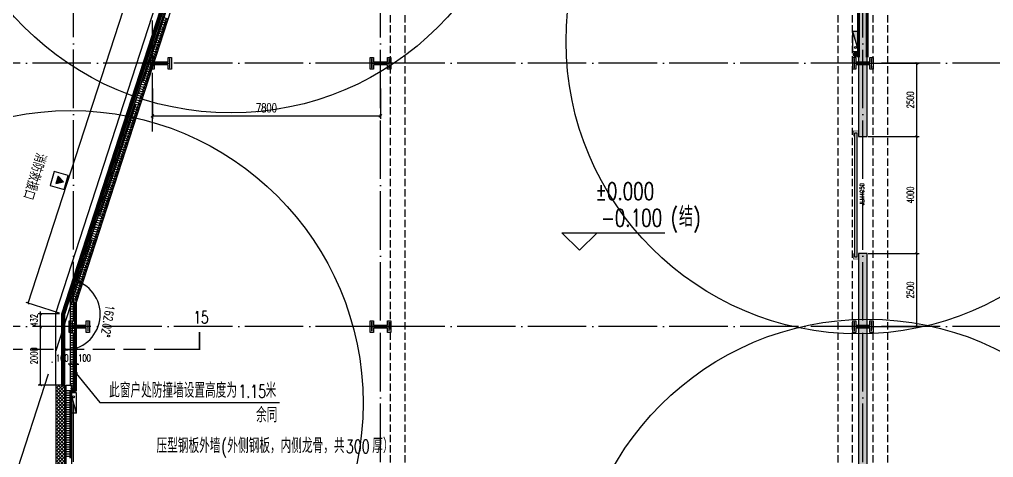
# Model space of a CAD drawing. Extents: x -1313754 to 847533, y 489853 to 941203.
# Drawn here: x -255799 to -222487, y 755344 to 770318 of the extents above; entities that cross this region are included whole.
import ezdxf

# ---------------------------------------------------------------- set-up
doc = ezdxf.new("R2010")
doc.units = 0
doc.header["$LTSCALE"] = 1000
doc.header["$MEASUREMENT"] = 0
for name, pattern in [('10平面$0$DASH', [0.35, 0.25, -0.1]), ('CENTER', [2, 1.25, -0.25, 0.25, -0.25]), ('DASH', [0.35, 0.25, -0.1]), ('DOTE', [2.42, 2, -0.2, 0.02, -0.2])]:
    doc.linetypes.add(name, pattern=pattern)
doc.layers.get('Defpoints').update_dxf_attribs({"color": 210})
for name, color, linetype in [('10平面$0$WINDOW', 4, 'Continuous'), ('10平面$0$WINDOW_TEXT', 7, 'Continuous'), ('99平面图例外参$0$A-HATCH-2', 251, 'Continuous'), ('A-AXIS-D', 1, 'Continuous'), ('A-AXIS-DOTE', 14, 'DOTE'), ('A-AXIS-DP', 126, 'Continuous'), ('A-HATCH-2', 251, 'Continuous'), ('A-LIN-V', 9, 'Continuous'), ('A-SFCE', 30, 'Continuous'), ('A-TEXT', 61, 'Continuous'), ('A-WINDOW', 140, 'Continuous'), ('AS-WALL', 40, 'Continuous'), ('AS-结构边线层', 200, 'Continuous'), ('DIM_SYMB', 3, 'Continuous'), ('PUB_HATCH', 8, 'Continuous'), ('PUB_TEXT', 7, 'Continuous'), ('RP-N2-01$0$$0$A-WIND-J', 1, 'Continuous'), ('RP-N2-01$0$A-WIND-J', 3, 'Continuous'), ('SB_ZF消火栓', 10, 'Continuous'), ('建-墙-幕', 4, 'Continuous'), ('建-标高', 3, 'Continuous')]:
    doc.layers.add(name, color=color, linetype=linetype)
doc.layers.add('A-加建区域', color=47, linetype='Continuous', plot=False)
for name, color, linetype, lineweight in [('LG-ZF消防', 1, 'Continuous', 60), ('S-col', 2, 'Continuous', 0), ('柱间支撑', 6, 'CENTER', 0)]:
    doc.layers.add(name, color=color, linetype=linetype, lineweight=lineweight)
doc.styles.add('10平面$0$_TCH_WINDOW', font='SIMPLEX', dxfattribs={"height": 3.5, "bigfont": 'GBCBIG'})
doc.styles.add('_TCH_DIM', font='SIMPLEX', dxfattribs={"bigfont": 'GBCBIG'})
doc.styles.add('_TCH_DIM_T3', font='SIMPLEX', dxfattribs={"width": 0.705882, "bigfont": 'GBCBIG'})
doc.styles.add('_TCH_LABEL', font='COMPLEX', dxfattribs={"bigfont": 'GBCBIG'})
doc.styles.add('A-STANDARD', font='SIMPLEX', dxfattribs={"bigfont": 'GBCBIG'})
doc.dimstyles.new('_TCH_ARCH&&100', dxfattribs={"dimtxt": 297.5, "dimasz": 100, "dimexe": 100, "dimexo": 100, "dimgap": 126.25, "dimtad": 1, "dimdec": 0, "dimzin": 0, "dimdsep": 46, "dimtxsty": '_TCH_DIM_T3', "dimblk": 'ARCHTICK', "dimcen": 0.09, "dimclrt": 7, "dimazin": 2, "dimtfac": 1, "dimtdec": 0, "dimtix": 1, "dimtmove": 2, "dimatfit": 3, "dimfxl": 0, "dimtolj": 1, "dimtzin": 0, "dimarcsym": 0})
doc.dimstyles.new('_TCH_ARCH&&80', dxfattribs={"dimtxt": 238, "dimasz": 80, "dimexe": 80, "dimexo": 80, "dimgap": 101, "dimtad": 1, "dimdec": 0, "dimzin": 0, "dimdsep": 46, "dimtxsty": '_TCH_DIM_T3', "dimblk": 'ARCHTICK', "dimcen": 0.09, "dimclrt": 7, "dimazin": 2, "dimtfac": 1, "dimtdec": 0, "dimtix": 1, "dimtmove": 2, "dimatfit": 3, "dimfxl": 0, "dimtolj": 1, "dimtzin": 0, "dimarcsym": 0})
pattern_1 = [(45, (25.49, 21.51), (-75.000002, 75.000002), [24, -82.06602]), (135, (192.46, 21.51), (-75.000002, -75.000002), [24, -82.06602])]

# ---------------------------------------------------------------- blocks, each defined once
blk = doc.blocks.new('_ArchTick')
at = {"color": 0, "linetype": 'ByBlock', "const_width": 0.4}
blk.add_lwpolyline([(-0.5, -0.5), (0.5, 0.5)], dxfattribs=at)
blk = doc.blocks.new('*D1482')
at = {"layer": 'A-AXIS-D', "color": 0, "lineweight": -2}
for p, q in [((-30518, -36860), (-30518, -37897)), ((-22718, -36860), (-22718, -37897)), ((-30518, -37797), (-22718, -37797))]:
    blk.add_line(p, q, dxfattribs=at)
at = {"layer": 'Defpoints', "color": 0}
for p in [(-30518, -36760), (-22718, -36760), (-22718, -37797)]:
    blk.add_point(p, dxfattribs=at)
at = {"layer": 'A-AXIS-D', "color": 0, "lineweight": -2, "xscale": 100, "yscale": 100, "zscale": 100, "rotation": 180}
blk.add_blockref('_ArchTick', (-30518, -37797), dxfattribs=at)
at = {"layer": 'A-AXIS-D', "color": 0, "lineweight": -2, "xscale": 100, "yscale": 100, "zscale": 100}
blk.add_blockref('_ArchTick', (-22718, -37797), dxfattribs=at)
at = {"layer": 'A-AXIS-D', "color": 7, "insert": (-26618, -37522), "char_height": 297.5, "attachment_point": 5, "style": '_TCH_DIM_T3'}
blk.add_mtext('\\A1;7800', dxfattribs=at)
blk = doc.blocks.new('*D1487')
at = {"layer": 'A-AXIS-D', "color": 0, "lineweight": -2}
blk.add_arc((-33518, -44584), 1218, 270, 72.0237, dxfattribs=at)
at = {"layer": 'Defpoints', "color": 0}
for p in [(-33142, -43426), (-33518, -44584), (-32533, -45300), (-33518, -45802)]:
    blk.add_point(p, dxfattribs=at)
at = {"layer": 'A-AXIS-D', "color": 0, "lineweight": -2, "xscale": 100, "yscale": 100, "zscale": 100}
for p, rotation in [((-33142, -43426), 162.023713418205), ((-33518, -45802), 179.9999999999997)]:
    blk.add_blockref('_ArchTick', p, dxfattribs=dict(at, rotation=rotation))
at = {"layer": 'A-AXIS-D', "color": 7, "insert": (-32044, -44817), "char_height": 297.5, "attachment_point": 5, "rotation": 261.0119, "style": '_TCH_DIM_T3'}
blk.add_mtext('\\A1;162.02°', dxfattribs=at)
blk = doc.blocks.new('43243')
at = {"layer": 'AS-结构边线层'}
blk.add_lwpolyline([(-230898, 832220), (-254254, 760236), (-254254, 741420), (-248304, 741420), (-248304, 741670), (-246204, 741670), (-246204, 741420), (-231804, 741420), (-231804, 741670), (-229704, 741670), (-229704, 741420), (-228964, 741420), (-228964, 741250), (-222244, 741250)], dxfattribs=at)
blk = doc.blocks.new('_FZH')
at = {"layer": 'A-HATCH-2'}
blk.add_lwpolyline([(-0.437, -0.25), (-0.437, 0.25), (-0.297, 0.25), (-0.297, 0.067), (0.298, 0.067), (0.298, 0.25), (0.438, 0.25), (0.438, -0.25), (0.298, -0.25), (0.298, -0.068), (-0.297, -0.068), (-0.297, -0.25)], close=True, dxfattribs=at)
at = {"layer": 'S-col'}
blk.add_lwpolyline([(-0.375, -0.188), (-0.375, 0.187), (-0.36, 0.187), (-0.36, 0.005), (0.36, 0.005), (0.36, 0.187), (0.375, 0.187), (0.375, -0.188), (0.36, -0.188), (0.36, -0.005), (-0.36, -0.005), (-0.36, -0.188)], close=True, dxfattribs=at)
blk = doc.blocks.new('w4234324')
at = {"xscale": 800.0000000000005, "yscale": 800.0000000000005, "zscale": 800.0000000000005}
for p in [(-250954, 768820), (-243454, 768820), (-226954, 768820), (-253754, 759820), (-243454, 759820), (-226954, 759820)]:
    blk.add_blockref('_FZH', p, dxfattribs=at)
blk = doc.blocks.new('3243243')
at = {"layer": 'A-HATCH-2', "linetype": 'DASH'}
for p, q in [((-226604.2, 741520), (-226604.2, 832220)), ((-226104.2, 741520), (-226104.2, 832220)), ((-243104.2, 741520), (-243104.2, 786820)), ((-242604.2, 741520), (-242604.2, 786820)), ((-227804.2, 741520), (-227804.2, 786460)), ((-227304.2, 741520), (-227304.2, 786460))]:
    blk.add_line(p, q, dxfattribs=at)
blk = doc.blocks.new('RP-N2-01$0$$0$xfjy')
at = {"layer": 'RP-N2-01$0$$0$A-WIND-J'}
h = blk.add_hatch(color=256, dxfattribs=at)
h.dxf.hatch_style = 1
h.paths.add_polyline_path([(1141876, -26214), (1142135, -26214), (1142005, -25989)])
at = {"layer": 'RP-N2-01$0$$0$A-WIND-J', "const_width": 25}
blk.add_lwpolyline([(1141755, -25889), (1141755, -26389), (1142255, -26389), (1142255, -25889)], close=True, dxfattribs=at)
at = {"layer": 'RP-N2-01$0$$0$A-WIND-J'}
for points in [[(1141755, -26389), (1142255, -26389), (1142255, -25889), (1141755, -25889)], [(1141876, -26214), (1142135, -26214), (1142005, -25989)]]:
    blk.add_lwpolyline(points, close=True, dxfattribs=at)
blk = doc.blocks.new('RP-N2-01$0$xfjy')
at = {"layer": 'RP-N2-01$0$$0$A-WIND-J'}
blk.add_blockref('RP-N2-01$0$$0$xfjy', (0, 0), dxfattribs=at)
blk = doc.blocks.new('1232')
at = {"layer": 'RP-N2-01$0$A-WIND-J', "rotation": 253.2410415830264}
blk.add_blockref('RP-N2-01$0$xfjy', (99880, 1850776, 0), dxfattribs=at)
at = {"layer": 'A-TEXT', "style": '_TCH_DIM'}
blk.add_text('消防救援口', height=384.1, rotation=253.241, dxfattribs=at).set_placement((-255226, 765791, 0))
blk = doc.blocks.new('23124232432')
at = {"layer": '柱间支撑', "const_width": 100}
for points in [[(-227104, 777620), (-227104, 769020)], [(-226804, 777620), (-226804, 769020)]]:
    blk.add_lwpolyline(points, dxfattribs=at)
blk = doc.blocks.new('3333')
at = {"layer": 'A-SFCE', "const_width": 20}
blk.add_lwpolyline([(-227064, 766320), (-227064, 766510), (-227244, 766510), (-227244, 766320)], dxfattribs=at)
blk = doc.blocks.new('99平面图例外参$0$$LinePat$填挖边坡')
at = {"color": 0}
for p, q in [((0, 0), (0, -1500)), ((300, 0), (300, -600))]:
    blk.add_line(p, q, dxfattribs=at)
at = {"layer": 'Defpoints', "color": 0}
blk.add_point((600, 0), dxfattribs=at)
blk = doc.blocks.new('34242343243')
at = {"layer": 'A-LIN-V'}
for p, q in [((-254054, 760690), (-245625, 786670)), ((-253854, 760659), (-245414, 786670)), ((-254054, 757820), (-254054, 760690)), ((-253854, 757620), (-253854, 760659)), ((-254204, 741816), (-254204, 757820)), ((-254204, 757820), (-254004, 757820)), ((-254004, 741816), (-254004, 757820)), ((-254004, 757620), (-253854, 757620))]:
    blk.add_line(p, q, dxfattribs=at)
at = {"layer": '99平面图例外参$0$A-HATCH-2', "color": 203, "yscale": 0.1333333333333333, "zscale": 0.1333333333333333}
for p, xscale, rotation in [((-250765, 770179), 0.1334514799811418, 252.0237134181383), ((-250741, 770255), 0.1334514799811418, 252.0237134181383), ((-250716, 770331), 0.1334514799811418, 252.0237134181383), ((-250889, 769798), 0.1334514799811418, 252.0237134181383), ((-250864, 769874), 0.1334514799811418, 252.0237134181383), ((-250839, 769950), 0.1334514799811418, 252.0237134181383), ((-250815, 770027), 0.1334514799811418, 252.0237134181383), ((-250790, 770103), 0.1334514799811418, 252.0237134181383), ((-250988, 769493), 0.1334514799811418, 252.0237134181383), ((-250963, 769570), 0.1334514799811418, 252.0237134181383), ((-250938, 769646), 0.1334514799811418, 252.0237134181383), ((-250913, 769722), 0.1334514799811418, 252.0237134181383), ((-251111, 769113), 0.1334514799811418, 252.0237134181383), ((-251086, 769189), 0.1334514799811418, 252.0237134181383), ((-251062, 769265), 0.1334514799811418, 252.0237134181383), ((-251037, 769341), 0.1334514799811418, 252.0237134181383), ((-251012, 769417), 0.1334514799811418, 252.0237134181383), ((-251210, 768808), 0.1334514799811418, 252.0237134181383), ((-251185, 768884), 0.1334514799811418, 252.0237134181383), ((-251161, 768960), 0.1334514799811418, 252.0237134181383), ((-251136, 769036), 0.1334514799811418, 252.0237134181383), ((-251309, 768503), 0.1334514799811418, 252.0237134181383), ((-251284, 768579), 0.1334514799811418, 252.0237134181383), ((-251259, 768656), 0.1334514799811418, 252.0237134181383), ((-251235, 768732), 0.1334514799811418, 252.0237134181383), ((-251432, 768122), 0.1334514799811418, 252.0237134181383), ((-251408, 768199), 0.1334514799811418, 252.0237134181383), ((-251383, 768275), 0.1334514799811418, 252.0237134181383), ((-251358, 768351), 0.1334514799811418, 252.0237134181383), ((-251334, 768427), 0.1334514799811418, 252.0237134181383), ((-251531, 767818), 0.1334514799811418, 252.0237134181383), ((-251507, 767894), 0.1334514799811418, 252.0237134181383), ((-251482, 767970), 0.1334514799811418, 252.0237134181383), ((-251457, 768046), 0.1334514799811418, 252.0237134181383), ((-251630, 767513), 0.1334514799811418, 252.0237134181383), ((-251605, 767589), 0.1334514799811418, 252.0237134181383), ((-251581, 767665), 0.1334514799811418, 252.0237134181383), ((-251556, 767742), 0.1334514799811418, 252.0237134181383), ((-251754, 767132), 0.1334514799811418, 252.0237134181383), ((-251729, 767209), 0.1334514799811418, 252.0237134181383), ((-251704, 767285), 0.1334514799811418, 252.0237134181383), ((-251680, 767361), 0.1334514799811418, 252.0237134181383), ((-251655, 767437), 0.1334514799811418, 252.0237134181383), ((-251853, 766828), 0.1334514799811418, 252.0237134181383), ((-251828, 766904), 0.1334514799811418, 252.0237134181383), ((-251803, 766980), 0.1334514799811418, 252.0237134181383), ((-251778, 767056), 0.1334514799811418, 252.0237134181383), ((-251976, 766447), 0.1334514799811418, 252.0237134181383), ((-251951, 766523), 0.1334514799811418, 252.0237134181383), ((-251927, 766599), 0.1334514799811418, 252.0237134181383), ((-251902, 766675), 0.1334514799811418, 252.0237134181383), ((-251877, 766752), 0.1334514799811418, 252.0237134181383), ((-252075, 766142), 0.1334514799811418, 252.0237134181383), ((-252050, 766218), 0.1334514799811418, 252.0237134181383), ((-252026, 766295), 0.1334514799811418, 252.0237134181383), ((-252001, 766371), 0.1334514799811418, 252.0237134181383), ((-252174, 765838), 0.1334514799811418, 252.0237134181383), ((-252149, 765914), 0.1334514799811418, 252.0237134181383), ((-252124, 765990), 0.1334514799811418, 252.0237134181383), ((-252100, 766066), 0.1334514799811418, 252.0237134181383), ((-252297, 765457), 0.1334514799811418, 252.0237134181383), ((-252273, 765533), 0.1334514799811418, 252.0237134181383), ((-252248, 765609), 0.1334514799811418, 252.0237134181383), ((-252223, 765685), 0.1334514799811418, 252.0237134181383), ((-252198, 765761), 0.1334514799811418, 252.0237134181383), ((-252396, 765152), 0.1334514799811418, 252.0237134181383), ((-252371, 765228), 0.1334514799811418, 252.0237134181383), ((-252347, 765304), 0.1334514799811418, 252.0237134181383), ((-252322, 765381), 0.1334514799811418, 252.0237134181383), ((-252495, 764847), 0.1334514799811418, 252.0237134181383), ((-252470, 764924), 0.1334514799811418, 252.0237134181383), ((-252446, 765000), 0.1334514799811418, 252.0237134181383), ((-252421, 765076), 0.1334514799811418, 252.0237134181383), ((-252619, 764467), 0.1334514799811418, 252.0237134181383), ((-252594, 764543), 0.1334514799811418, 252.0237134181383), ((-252569, 764619), 0.1334514799811418, 252.0237134181383), ((-252544, 764695), 0.1334514799811418, 252.0237134181383), ((-252520, 764771), 0.1334514799811418, 252.0237134181383), ((-252717, 764162), 0.1334514799811418, 252.0237134181383), ((-252693, 764238), 0.1334514799811418, 252.0237134181383), ((-252668, 764314), 0.1334514799811418, 252.0237134181383), ((-252643, 764391), 0.1334514799811418, 252.0237134181383), ((-252816, 763857), 0.1334514799811418, 252.0237134181383), ((-252792, 763934), 0.1334514799811418, 252.0237134181383), ((-252767, 764010), 0.1334514799811418, 252.0237134181383), ((-252742, 764086), 0.1334514799811418, 252.0237134181383), ((-252940, 763477), 0.1334514799811418, 252.0237134181383), ((-252915, 763553), 0.1334514799811418, 252.0237134181383), ((-252890, 763629), 0.1334514799811418, 252.0237134181383), ((-252866, 763705), 0.1334514799811418, 252.0237134181383), ((-252841, 763781), 0.1334514799811418, 252.0237134181383), ((-253039, 763172), 0.1334514799811418, 252.0237134181383), ((-253014, 763248), 0.1334514799811418, 252.0237134181383), ((-252989, 763324), 0.1334514799811418, 252.0237134181383), ((-252965, 763400), 0.1334514799811418, 252.0237134181383), ((-253162, 762791), 0.1334514799811418, 252.0237134181383), ((-253138, 762867), 0.1334514799811418, 252.0237134181383), ((-253113, 762943), 0.1334514799811418, 252.0237134181383), ((-253088, 763020), 0.1334514799811418, 252.0237134181383), ((-253063, 763096), 0.1334514799811418, 252.0237134181383), ((-253261, 762486), 0.1334514799811418, 252.0237134181383), ((-253236, 762563), 0.1334514799811418, 252.0237134181383), ((-253212, 762639), 0.1334514799811418, 252.0237134181383), ((-253187, 762715), 0.1334514799811418, 252.0237134181383), ((-253360, 762182), 0.1334514799811418, 252.0237134181383), ((-253335, 762258), 0.1334514799811418, 252.0237134181383), ((-253311, 762334), 0.1334514799811418, 252.0237134181383), ((-253286, 762410), 0.1334514799811418, 252.0237134181383), ((-253484, 761801), 0.1334514799811418, 252.0237134181383), ((-253459, 761877), 0.1334514799811418, 252.0237134181383), ((-253434, 761953), 0.1334514799811418, 252.0237134181383), ((-253409, 762029), 0.1334514799811418, 252.0237134181383), ((-253385, 762106), 0.1334514799811418, 252.0237134181383), ((-253582, 761496), 0.1334514799811418, 252.0237134181383), ((-253558, 761573), 0.1334514799811418, 252.0237134181383), ((-253533, 761649), 0.1334514799811418, 252.0237134181383), ((-253508, 761725), 0.1334514799811418, 252.0237134181383), ((-253681, 761192), 0.1334514799811418, 252.0237134181383), ((-253656, 761268), 0.1334514799811418, 252.0237134181383), ((-253632, 761344), 0.1334514799811418, 252.0237134181383), ((-253607, 761420), 0.1334514799811418, 252.0237134181383), ((-253805, 760811), 0.1334514799811418, 252.0237134181383), ((-253780, 760887), 0.1334514799811418, 252.0237134181383), ((-253755, 760963), 0.1334514799811418, 252.0237134181383), ((-253731, 761039), 0.1334514799811418, 252.0237134181383), ((-253706, 761116), 0.1334514799811418, 252.0237134181383), ((-253854, 760659), 0.1368728672114918, 270.00000000081), ((-253854, 760576), 0.1368728672114918, 270.00000000081), ((-253829, 760735), 0.1334514799811418, 252.0237134181383), ((-253854, 760494), 0.1368728672114918, 270.00000000081), ((-253854, 760412), 0.1368728672114918, 270.00000000081), ((-253854, 760330), 0.1368728672114918, 270.00000000081), ((-253854, 760248), 0.1368728672114918, 270.00000000081), ((-253854, 760166), 0.1368728672114918, 270.00000000081), ((-253854, 760084), 0.1368728672114918, 270.00000000081), ((-253854, 760002), 0.1368728672114918, 270.00000000081), ((-253854, 759919), 0.1368728672114918, 270.00000000081), ((-253854, 759837), 0.1368728672114918, 270.00000000081), ((-253854, 759755), 0.1368728672114918, 270.00000000081), ((-253854, 759673), 0.1368728672114918, 270.00000000081), ((-253854, 759591), 0.1368728672114918, 270.00000000081), ((-253854, 759509), 0.1368728672114918, 270.00000000081), ((-253854, 759427), 0.1368728672114918, 270.00000000081), ((-253854, 759345), 0.1368728672114918, 270.00000000081), ((-253854, 759262), 0.1368728672114918, 270.00000000081), ((-253854, 759180), 0.1368728672114918, 270.00000000081), ((-253854, 759098), 0.1368728672114918, 270.00000000081), ((-253854, 759016), 0.1368728672114918, 270.00000000081), ((-253854, 758934), 0.1368728672114918, 270.00000000081), ((-253854, 758852), 0.1368728672114918, 270.00000000081), ((-253854, 758770), 0.1368728672114918, 270.00000000081), ((-253854, 758688), 0.1368728672114918, 270.00000000081), ((-253854, 758605), 0.1368728672114918, 270.00000000081), ((-253854, 758523), 0.1368728672114918, 270.00000000081), ((-253854, 758441), 0.1368728672114918, 270.00000000081), ((-253854, 758359), 0.1368728672114918, 270.00000000081), ((-253854, 758277), 0.1368728672114918, 270.00000000081), ((-253854, 758195), 0.1368728672114918, 270.00000000081), ((-253854, 758113), 0.1368728672114918, 270.00000000081), ((-253854, 758031), 0.1368728672114918, 270.00000000081), ((-253854, 757948), 0.1368728672114918, 270.00000000081), ((-253854, 757866), 0.1368728672114918, 270.00000000081), ((-254004, 757620), 0.1337055837563777, 270.0000000008099), ((-254004, 757540), 0.1337055837563777, 270.0000000008099), ((-253854, 757784), 0.1368728672114918, 270.00000000081), ((-253854, 757702), 0.1368728672114918, 270.00000000081), ((-254004, 757460), 0.1337055837563777, 270.0000000008099), ((-254004, 757379), 0.1337055837563777, 270.0000000008099), ((-254004, 757299), 0.1337055837563777, 270.0000000008099), ((-254004, 757219), 0.1337055837563777, 270.0000000008099), ((-254004, 757139), 0.1337055837563777, 270.0000000008099), ((-254004, 757058), 0.1337055837563777, 270.0000000008099), ((-254004, 756978), 0.1337055837563777, 270.0000000008099), ((-254004, 756898), 0.1337055837563777, 270.0000000008099), ((-254004, 756818), 0.1337055837563777, 270.0000000008099), ((-254004, 756738), 0.1337055837563777, 270.0000000008099), ((-254004, 756657), 0.1337055837563777, 270.0000000008099), ((-254004, 756577), 0.1337055837563777, 270.0000000008099), ((-254004, 756497), 0.1337055837563777, 270.0000000008099), ((-254004, 756417), 0.1337055837563777, 270.0000000008099), ((-254004, 756336), 0.1337055837563777, 270.0000000008099), ((-254004, 756256), 0.1337055837563777, 270.0000000008099), ((-254004, 756176), 0.1337055837563777, 270.0000000008099), ((-254004, 756096), 0.1337055837563777, 270.0000000008099), ((-254004, 756016), 0.1337055837563777, 270.0000000008099), ((-254004, 755935), 0.1337055837563777, 270.0000000008099), ((-254004, 755855), 0.1337055837563777, 270.0000000008099), ((-254004, 755775), 0.1337055837563777, 270.0000000008099), ((-254004, 755695), 0.1337055837563777, 270.0000000008099), ((-254004, 755614), 0.1337055837563777, 270.0000000008099), ((-254004, 755534), 0.1337055837563777, 270.0000000008099), ((-254004, 755454), 0.1337055837563777, 270.0000000008099), ((-254004, 755374), 0.1337055837563777, 270.0000000008099)]:
    blk.add_blockref('99平面图例外参$0$$LinePat$填挖边坡', p, dxfattribs=dict(at, xscale=xscale, rotation=rotation))
at = {"layer": 'A-SFCE'}
blk.add_blockref('3333', (-40, 0), dxfattribs=at)
at = {"layer": 'A-SFCE', "xscale": -1, "rotation": 180}
blk.add_blockref('3333', (-40, 1528640), dxfattribs=at)
blk = doc.blocks.new('10平面$0$$DorLib2D$00000126')
at = {"color": 0, "linetype": 'Continuous'}
for p, q in [((-0.532, 0.5), (-0.532, 0.9)), ((0.532, 0.9), (0.532, 0.5))]:
    blk.add_line(p, q, dxfattribs=at)
at = {"color": 0, "linetype": '10平面$0$DASH'}
for p, q in [((-0.532, 0.9), (0.532, 0.9)), ((-0.532, 0.5), (0.532, 0.5))]:
    blk.add_line(p, q, dxfattribs=at)
blk = doc.blocks.new('423432433333')
at = {"layer": 'PUB_HATCH'}
h = blk.add_hatch(dxfattribs=at)
h.set_pattern_fill('石膏板', color=256, scale=30, style=0)
h.set_pattern_definition(pattern_1)
h.paths.add_polyline_path([(-224110, 766370), (-224110, 784970), (-224410, 784970), (-224410, 766370)])
h = blk.add_hatch(dxfattribs=at)
h.set_pattern_fill('石膏板', color=256, scale=30, style=0)
h.set_pattern_definition(pattern_1)
h.paths.add_polyline_path([(-224410, 762370), (-224410, 743870), (-224110, 743870), (-224110, 762370)])
at = {"layer": 'AS-WALL'}
for p, q in [((-224410, 784970), (-224410, 766370)), ((-224110, 766370), (-224110, 784970)), ((-224410, 766370), (-224110, 766370)), ((-224410, 762370), (-224410, 743870)), ((-224110, 762370), (-224410, 762370)), ((-224110, 743870), (-224110, 762370))]:
    blk.add_line(p, q, dxfattribs=at)
at = {"layer": '10平面$0$WINDOW'}
ref = blk.add_blockref('10平面$0$$DorLib2D$00000126', (-224360, 764370), dxfattribs=dict(at, xscale=4000, yscale=200, zscale=200, rotation=90.00000000093667))
ref.add_attrib('A', 'JLM4050', (-224216, 764016), dxfattribs={"layer": '10平面$0$WINDOW_TEXT', "ltscale": 500, "height": 148.8, "rotation": 90, "style": '10平面$0$_TCH_WINDOW', "width": 0.705882})
blk = doc.blocks.new('A$C5D961328')
at = {"layer": 'SB_ZF消火栓'}
blk.add_hatch(color=256, dxfattribs=at).paths.add_polyline_path([(0, 40), (700, 40), (700, 240)])
at = {"layer": 'A-LIN-V', "ltscale": 500}
blk.add_circle((350, 40), 10001, dxfattribs=at)
at = {"layer": 'SB_ZF消火栓'}
for p, q in [((700, 240), (0, 240)), ((0, 240), (0, 40)), ((700, 240), (0, 40)), ((0, 40), (700, 40)), ((700, 240), (700, 40))]:
    blk.add_line(p, q, dxfattribs=at)
at = {"layer": 'SB_ZF消火栓', "color": 1}
blk.add_circle((140, 140), 32.5, dxfattribs=at)
blk = doc.blocks.new('43242343')
at = {"layer": 'LG-ZF消防', "linetype": 'Continuous'}
for centre in [(-227204, 769120), (-253948, 757655)]:
    blk.add_circle(centre, 50, dxfattribs=at)
blk = doc.blocks.new('234243242332')
at = {"layer": 'LG-ZF消防', "linetype": 'Continuous'}
blk.add_blockref('43242343', (0, 0), dxfattribs=at)
at = {"layer": 'SB_ZF消火栓'}
for p, rotation in [((-248494, 777471), 252.0237134181472), ((-227064, 769220), 90), ((-254088, 757555), 270), ((-226838, 750420), 270)]:
    blk.add_blockref('A$C5D961328', p, dxfattribs=dict(at, rotation=rotation))
blk = doc.blocks.new('*D175')
at = {"layer": 'A-AXIS-DP', "color": 0, "lineweight": -2}
for p, q in [((-254054, 758530), (-254134, 758530)), ((-254054, 758250), (-254054, 758610)), ((-254054, 758530), (-253954, 758530)), ((-253954, 758250), (-253954, 758610)), ((-253954, 758530), (-253874, 758530))]:
    blk.add_line(p, q, dxfattribs=at)
at = {"layer": 'Defpoints', "color": 0}
for p in [(-253954, 758530), (-254054, 758170), (-253954, 758170)]:
    blk.add_point(p, dxfattribs=at)
at = {"layer": 'A-AXIS-DP', "color": 0, "lineweight": -2, "xscale": 80, "yscale": 80, "zscale": 80}
blk.add_blockref('_ArchTick', (-254054, 758530), dxfattribs=at)
at = {"layer": 'A-AXIS-DP', "color": 0, "lineweight": -2, "xscale": 80, "yscale": 80, "zscale": 80, "rotation": 180}
blk.add_blockref('_ArchTick', (-253954, 758530), dxfattribs=at)
at = {"layer": 'A-AXIS-DP', "color": 7, "insert": (-254334, 758750), "char_height": 238, "attachment_point": 5, "style": '_TCH_DIM_T3'}
blk.add_mtext('\\A1;100', dxfattribs=at)
blk = doc.blocks.new('*D176')
at = {"layer": 'A-AXIS-DP', "color": 0, "lineweight": -2}
for p, q in [((-253954, 758530), (-254034, 758530)), ((-253954, 758250), (-253954, 758610)), ((-253954, 758530), (-253854, 758530)), ((-253854, 758250), (-253854, 758610)), ((-253854, 758530), (-253774, 758530))]:
    blk.add_line(p, q, dxfattribs=at)
at = {"layer": 'Defpoints', "color": 0}
for p in [(-253854, 758530), (-253954, 758170), (-253854, 758170)]:
    blk.add_point(p, dxfattribs=at)
at = {"layer": 'A-AXIS-DP', "color": 0, "lineweight": -2, "xscale": 80, "yscale": 80, "zscale": 80}
blk.add_blockref('_ArchTick', (-253954, 758530), dxfattribs=at)
at = {"layer": 'A-AXIS-DP', "color": 0, "lineweight": -2, "xscale": 80, "yscale": 80, "zscale": 80, "rotation": 180}
blk.add_blockref('_ArchTick', (-253854, 758530), dxfattribs=at)
at = {"layer": 'A-AXIS-DP', "color": 7, "insert": (-253574, 758750), "char_height": 238, "attachment_point": 5, "style": '_TCH_DIM_T3'}
blk.add_mtext('\\A1;100', dxfattribs=at)
blk = doc.blocks.new('*D881')
at = {"layer": 'A-AXIS-DP', "color": 0, "lineweight": -2}
for p, q in [((-226774, 768820), (-225030, 768820)), ((-225110, 766320), (-225110, 768820)), ((-226774, 766320), (-225030, 766320))]:
    blk.add_line(p, q, dxfattribs=at)
at = {"layer": 'Defpoints', "color": 0}
for p in [(-226854, 768820), (-225110, 768820), (-226854, 766320)]:
    blk.add_point(p, dxfattribs=at)
at = {"layer": 'A-AXIS-DP', "color": 0, "lineweight": -2, "xscale": 80, "yscale": 80, "zscale": 80}
for p, rotation in [((-225110, 768820), 90), ((-225110, 766320), 270)]:
    blk.add_blockref('_ArchTick', p, dxfattribs=dict(at, rotation=rotation))
at = {"layer": 'A-AXIS-DP', "color": 7, "insert": (-225330, 767570), "char_height": 238, "attachment_point": 5, "rotation": 90, "style": '_TCH_DIM_T3'}
blk.add_mtext('\\A1;2500', dxfattribs=at)
blk = doc.blocks.new('*D882')
at = {"layer": 'A-AXIS-DP', "color": 0, "lineweight": -2}
for p, q in [((-226774, 766320), (-225030, 766320)), ((-225110, 762320), (-225110, 766320)), ((-226774, 762320), (-225030, 762320))]:
    blk.add_line(p, q, dxfattribs=at)
at = {"layer": 'Defpoints', "color": 0}
for p in [(-226854, 766320), (-225110, 766320), (-226854, 762320)]:
    blk.add_point(p, dxfattribs=at)
at = {"layer": 'A-AXIS-DP', "color": 0, "lineweight": -2, "xscale": 80, "yscale": 80, "zscale": 80}
for p, rotation in [((-225110, 766320), 90), ((-225110, 762320), 270)]:
    blk.add_blockref('_ArchTick', p, dxfattribs=dict(at, rotation=rotation))
at = {"layer": 'A-AXIS-DP', "color": 7, "insert": (-225330, 764320), "char_height": 238, "attachment_point": 5, "rotation": 90, "style": '_TCH_DIM_T3'}
blk.add_mtext('\\A1;4000', dxfattribs=at)
blk = doc.blocks.new('*D883')
at = {"layer": 'A-AXIS-DP', "color": 0, "lineweight": -2}
for p, q in [((-226774, 762320), (-225030, 762320)), ((-225110, 759820), (-225110, 762320)), ((-226774, 759820), (-225030, 759820))]:
    blk.add_line(p, q, dxfattribs=at)
at = {"layer": 'Defpoints', "color": 0}
for p in [(-226854, 762320), (-225110, 762320), (-226854, 759820)]:
    blk.add_point(p, dxfattribs=at)
at = {"layer": 'A-AXIS-DP', "color": 0, "lineweight": -2, "xscale": 80, "yscale": 80, "zscale": 80}
for p, rotation in [((-225110, 762320), 90), ((-225110, 759820), 270)]:
    blk.add_blockref('_ArchTick', p, dxfattribs=dict(at, rotation=rotation))
at = {"layer": 'A-AXIS-DP', "color": 7, "insert": (-225330, 761070), "char_height": 238, "attachment_point": 5, "rotation": 90, "style": '_TCH_DIM_T3'}
blk.add_mtext('\\A1;2500', dxfattribs=at)
blk = doc.blocks.new('*D1210')
at = {"layer": 'A-AXIS-DP', "color": 0, "lineweight": -2}
for p, q in [((-254434, 760252), (-255160, 760252)), ((-255080, 760252), (-255080, 760332)), ((-255080, 759820), (-255080, 760252)), ((-254434, 759820), (-255160, 759820)), ((-255080, 759820), (-255080, 759740))]:
    blk.add_line(p, q, dxfattribs=at)
at = {"layer": 'Defpoints', "color": 0}
for p in [(-255080, 760252), (-254354, 760252), (-254354, 759820)]:
    blk.add_point(p, dxfattribs=at)
at = {"layer": 'A-AXIS-DP', "color": 0, "lineweight": -2, "xscale": 80, "yscale": 80, "zscale": 80}
for p, rotation in [((-255080, 760252), 270), ((-255080, 759820), 90)]:
    blk.add_blockref('_ArchTick', p, dxfattribs=dict(at, rotation=rotation))
at = {"layer": 'A-AXIS-DP', "color": 7, "insert": (-255300, 760036), "char_height": 238, "attachment_point": 5, "rotation": 90, "style": '_TCH_DIM_T3'}
blk.add_mtext('\\A1;432', dxfattribs=at)
blk = doc.blocks.new('*D1211')
at = {"layer": 'A-AXIS-DP', "color": 0, "lineweight": -2}
for p, q in [((-254434, 759820), (-255160, 759820)), ((-255080, 757820), (-255080, 759820)), ((-254434, 757820), (-255160, 757820))]:
    blk.add_line(p, q, dxfattribs=at)
at = {"layer": 'Defpoints', "color": 0}
for p in [(-255080, 759820), (-254354, 759820), (-254354, 757820)]:
    blk.add_point(p, dxfattribs=at)
at = {"layer": 'A-AXIS-DP', "color": 0, "lineweight": -2, "xscale": 80, "yscale": 80, "zscale": 80}
for p, rotation in [((-255080, 759820), 90), ((-255080, 757820), 270)]:
    blk.add_blockref('_ArchTick', p, dxfattribs=dict(at, rotation=rotation))
at = {"layer": 'A-AXIS-DP', "color": 7, "insert": (-255300, 758820), "char_height": 238, "attachment_point": 5, "rotation": 90, "style": '_TCH_DIM_T3'}
blk.add_mtext('\\A1;2000', dxfattribs=at)
blk = doc.blocks.new('*D1212')
at = {"layer": 'A-AXIS-DP', "color": 0, "lineweight": -2}
for p, q in [((-255496, 760622), (-241058, 805122)), ((-239992, 804776), (-241134, 805146)), ((-254430, 760276), (-255572, 760647))]:
    blk.add_line(p, q, dxfattribs=at)
at = {"layer": 'Defpoints', "color": 0}
for p in [(-241058, 805122), (-239916, 804751), (-254354, 760252)]:
    blk.add_point(p, dxfattribs=at)
at = {"layer": 'A-AXIS-DP', "color": 0, "lineweight": -2, "xscale": 80, "yscale": 80, "zscale": 80}
for p, rotation in [((-241058, 805122), 72.02371341813644), ((-255496, 760622), 252.0237134181364)]:
    blk.add_blockref('_ArchTick', p, dxfattribs=dict(at, rotation=rotation))
at = {"layer": 'A-AXIS-DP', "color": 7, "insert": (-248486, 782940), "char_height": 238, "attachment_point": 5, "rotation": 72.0237, "style": '_TCH_DIM_T3'}
blk.add_mtext('\\A1;46783', dxfattribs=at)
blk = doc.blocks.new('dote')
at = {"layer": 'A-AXIS-DOTE'}
for p, q in [((-33217.8, -68988.9), (-33217.8, 36667.3)), ((-22717.8, -68994), (-22717.8, 36662.3)), ((-6217.8, -68993.9), (-6217.8, 36662.3)), ((-30517.8, -38330), (-30517.8, -34540)), ((76282.2, -36000), (-41310, -36000)), ((76282.2, -45000), (-41310, -45000))]:
    blk.add_line(p, q, dxfattribs=at)
at = {"layer": 'A-AXIS-DOTE', "ltscale": 2}
blk.add_lwpolyline([(-35305.3, -50417.4), (-8818.8, 31214.7)], dxfattribs=at)
at = {"layer": 'DIM_SYMB', "linetype": 'DASH', "ltscale": 3}
blk.add_line((-29703.6, -45779.9), (-42703.6, -45779.9), dxfattribs=at)
at = {"layer": 'DIM_SYMB', "const_width": 50}
blk.add_lwpolyline([(-29903.6, -45779.9), (-28903.6, -45779.9), (-28903.6, -45179.9)], dxfattribs=at)
at = {"layer": 'PUB_TEXT', "style": '_TCH_LABEL', "width": 0.705882}
blk.add_text('15', height=425, dxfattribs=at).set_placement((-29110.8, -44892.4))
at = {"layer": 'A-AXIS-D'}
dim = blk.add_linear_dim(base=(-22717.8, -37797.5), p1=(-30517.8, -36760), p2=(-22717.8, -36760), angle=0, dimstyle='_TCH_ARCH&&100', override={"dimgap": 0}, dxfattribs=at)
dim.commit()
dim.dimension.update_dxf_attribs({"geometry": '*D1482', "text_midpoint": (-26617.8, -37522.5), "dimtype": 161})
dim = blk.add_angular_dim_3p(base=(-32532.7, -45299.7), center=(-33517.8, -44584.2), p1=(-33517.8, -45801.7), p2=(-33142, -43426.1), dimstyle='_TCH_ARCH&&100', override={"dimgap": 0}, dxfattribs=at)
dim.commit()
dim.dimension.update_dxf_attribs({"geometry": '*D1487', "text_midpoint": (-32043.6, -44817.4), "dimtype": 165, "text_rotation": 261.01186})

msp = doc.modelspace()

# ---------------------------------------------------------------- hatches: boundary and pattern name
at = {"layer": 'PUB_HATCH'}
h = msp.add_hatch(dxfattribs=at)
h.set_pattern_fill('多孔材料', color=256, scale=30, style=0)
h.set_pattern_definition([(45, (60, 0), (-60.000061, 60.000061), []), (135, (60, 0), (-60.000061, -60.000061), [])])
h.paths.add_polyline_path([(-254554.2, 757820), (-254554.2, 741120), (-254254.2, 741420), (-254254.2, 757820)])

# ---------------------------------------------------------------- linework, layer by layer
at = {"layer": 'A-LIN-V'}
msp.add_lwpolyline([(-254554.2, 757820), (-254554.2, 760283.3), (-235630.1, 818607.8), (-235344.7, 818515.3)], dxfattribs=at)
at = {"layer": 'AS-WALL'}
for p, q in [((-254554.2, 757820), (-254554.2, 741120)), ((-254254.2, 757820), (-254554.2, 757820)), ((-254254.2, 757820), (-254254.2, 741420))]:
    msp.add_line(p, q, dxfattribs=at)
at = {"layer": 'DIM_SYMB'}
for p, q in [((-253863.8, 758221.2), (-253050, 757230)), ((-253863.8, 758221.2), (-253050, 757230)), ((-253050, 757230), (-246910, 757230))]:
    msp.add_line(p, q, dxfattribs=at)
at = {"layer": 'DIM_SYMB', "const_width": 60}
msp.add_lwpolyline([(-253882.8, 758244.4, 1), (-253844.7, 758198, 1)], format="xyb", close=True, dxfattribs=at)
msp.add_lwpolyline([(-253882.8, 758244.4, 1), (-253844.7, 758198, 1)], format="xyb", close=True, dxfattribs=at)
at = {"layer": '建-墙-幕'}
for p, q in [((-254354.2, 760251.6), (-245728.7, 786835.4)), ((-254320.9, 760246.4), (-245697, 786825.1)), ((-254287.5, 760241.1), (-245665.3, 786814.9)), ((-254254.2, 760235.8), (-245633.6, 786804.6)), ((-254354.2, 757820), (-254354.2, 760251.6)), ((-254320.9, 757820), (-254320.9, 760246.4)), ((-254287.5, 757820), (-254287.5, 760241.1)), ((-254254.2, 757820), (-254254.2, 760235.8)), ((-254354.2, 757820), (-254254.2, 757820))]:
    msp.add_line(p, q, dxfattribs=at)
at = {"layer": '建-标高'}
for p, q in [((-236646.4, 762430), (-237246.4, 763030)), ((-237246.4, 763030), (-233726.4, 763030)), ((-236646.4, 762430), (-236046.4, 763030))]:
    msp.add_line(p, q, dxfattribs=at)

# ---------------------------------------------------------------- block references
msp.add_blockref('1232', (0, 0))
at = {"layer": 'A-AXIS-DP'}
msp.add_blockref('3243243', (0, 0), dxfattribs=at)
at = {"layer": 'A-WINDOW'}
for name in ['43243', 'w4234324']:
    msp.add_blockref(name, (0, 0), dxfattribs=at)
at = {"layer": 'A-加建区域'}
msp.add_blockref('423432433333', (-2694.2, -50), dxfattribs=at)
at = {"layer": 'AS-WALL'}
msp.add_blockref('dote', (-220736.4, 804820), dxfattribs=at)
at = {"layer": 'DIM_SYMB'}
msp.add_blockref('34242343243', (0, 0), dxfattribs=at)
at = {"layer": 'SB_ZF消火栓', "linetype": 'Continuous'}
msp.add_blockref('234243242332', (0, 0), dxfattribs=at)
at = {"layer": '柱间支撑'}
msp.add_blockref('23124232432', (0, 0), dxfattribs=at)

# ---------------------------------------------------------------- texts
at = {"layer": 'PUB_TEXT', "width": 0.705882}
for s, height, style, p in [('%%P0.000', 595, 'A-STANDARD', (-236106.4, 764150)), ('(', 595, 'A-STANDARD', (-233526.4, 763240)), (')', 595, 'A-STANDARD', (-232754.9, 763240)), ('-0.100', 595, 'A-STANDARD', (-235906.4, 763240)), ('1.15', 446.25, '_TCH_DIM', (-248310.3, 757387.5)), ('(', 446.2, '_TCH_DIM', (-248899.6, 755497.5)), ('300', 446.25, '_TCH_DIM', (-244634.8, 755497.5))]:
    msp.add_text(s, height=height, dxfattribs=dict(at, style=style)).set_placement(p)
at = {"layer": 'PUB_TEXT'}
for s, height, style, p in [('结', 675.2, 'A-STANDARD', (-233246.4, 763240)), ('此窗户处防撞墙设置高度为', 506.383, '_TCH_DIM', (-252733.7, 757387.5)), ('米', 506.4, '_TCH_DIM', (-247380.3, 757387.5)), ('余同', 506.38, '_TCH_DIM', (-247709.8, 756547.5)), ('压型钢板外墙', 506.38, '_TCH_DIM', (-251111.3, 755497.5)), ('外侧钢板，内侧龙骨，共', 506.383, '_TCH_DIM', (-248689.6, 755497.5)), ('厚）', 506.38, '_TCH_DIM', (-243734.8, 755497.5))]:
    msp.add_text(s, height=height, dxfattribs=dict(at, style=style)).set_placement(p)

# ---------------------------------------------------------------- dimensions: what is measured, and where the dimension line sits
at = {"layer": 'A-AXIS-DP'}
for p1, p2, distance, picture, middle in [((-254354.2, 760251.6), (-239915.8, 804751.1), 1200.3, '*D1212', (-248486, 782939.7)), ((-226854.2, 766320), (-226854.2, 768820), -1744.2, '*D881', (-225330, 767570)), ((-226854.2, 762320), (-226854.2, 766320), -1744.2, '*D882', (-225330, 764320)), ((-226854.2, 759820), (-226854.2, 762320), -1744.2, '*D883', (-225330, 761070)), ((-254354.2, 759820), (-254354.2, 760251.6), 725.8, '*D1210', (-255300, 760035.8)), ((-254354.2, 757820), (-254354.2, 759820), 725.8, '*D1211', (-255300, 758820))]:
    dim = msp.add_aligned_dim(p1=p1, p2=p2, distance=distance, dimstyle='_TCH_ARCH&&80', dxfattribs=at)
    dim.commit()
    dim.dimension.update_dxf_attribs({"geometry": picture, "text_midpoint": middle})
for base, p1, p2, picture, middle in [((-253954.1, 758530), (-254054.2, 758170), (-253954.1, 758170), '*D175', (-254334.2, 758750)), ((-253854.2, 758530), (-253954.1, 758170), (-253854.2, 758170), '*D176', (-253574.2, 758750))]:
    dim = msp.add_linear_dim(base=base, p1=p1, p2=p2, angle=0, dimstyle='_TCH_ARCH&&80', dxfattribs=at)
    dim.commit()
    dim.dimension.update_dxf_attribs({"geometry": picture, "text_midpoint": middle, "dimtype": 129})

doc.saveas('drawing.dxf')
